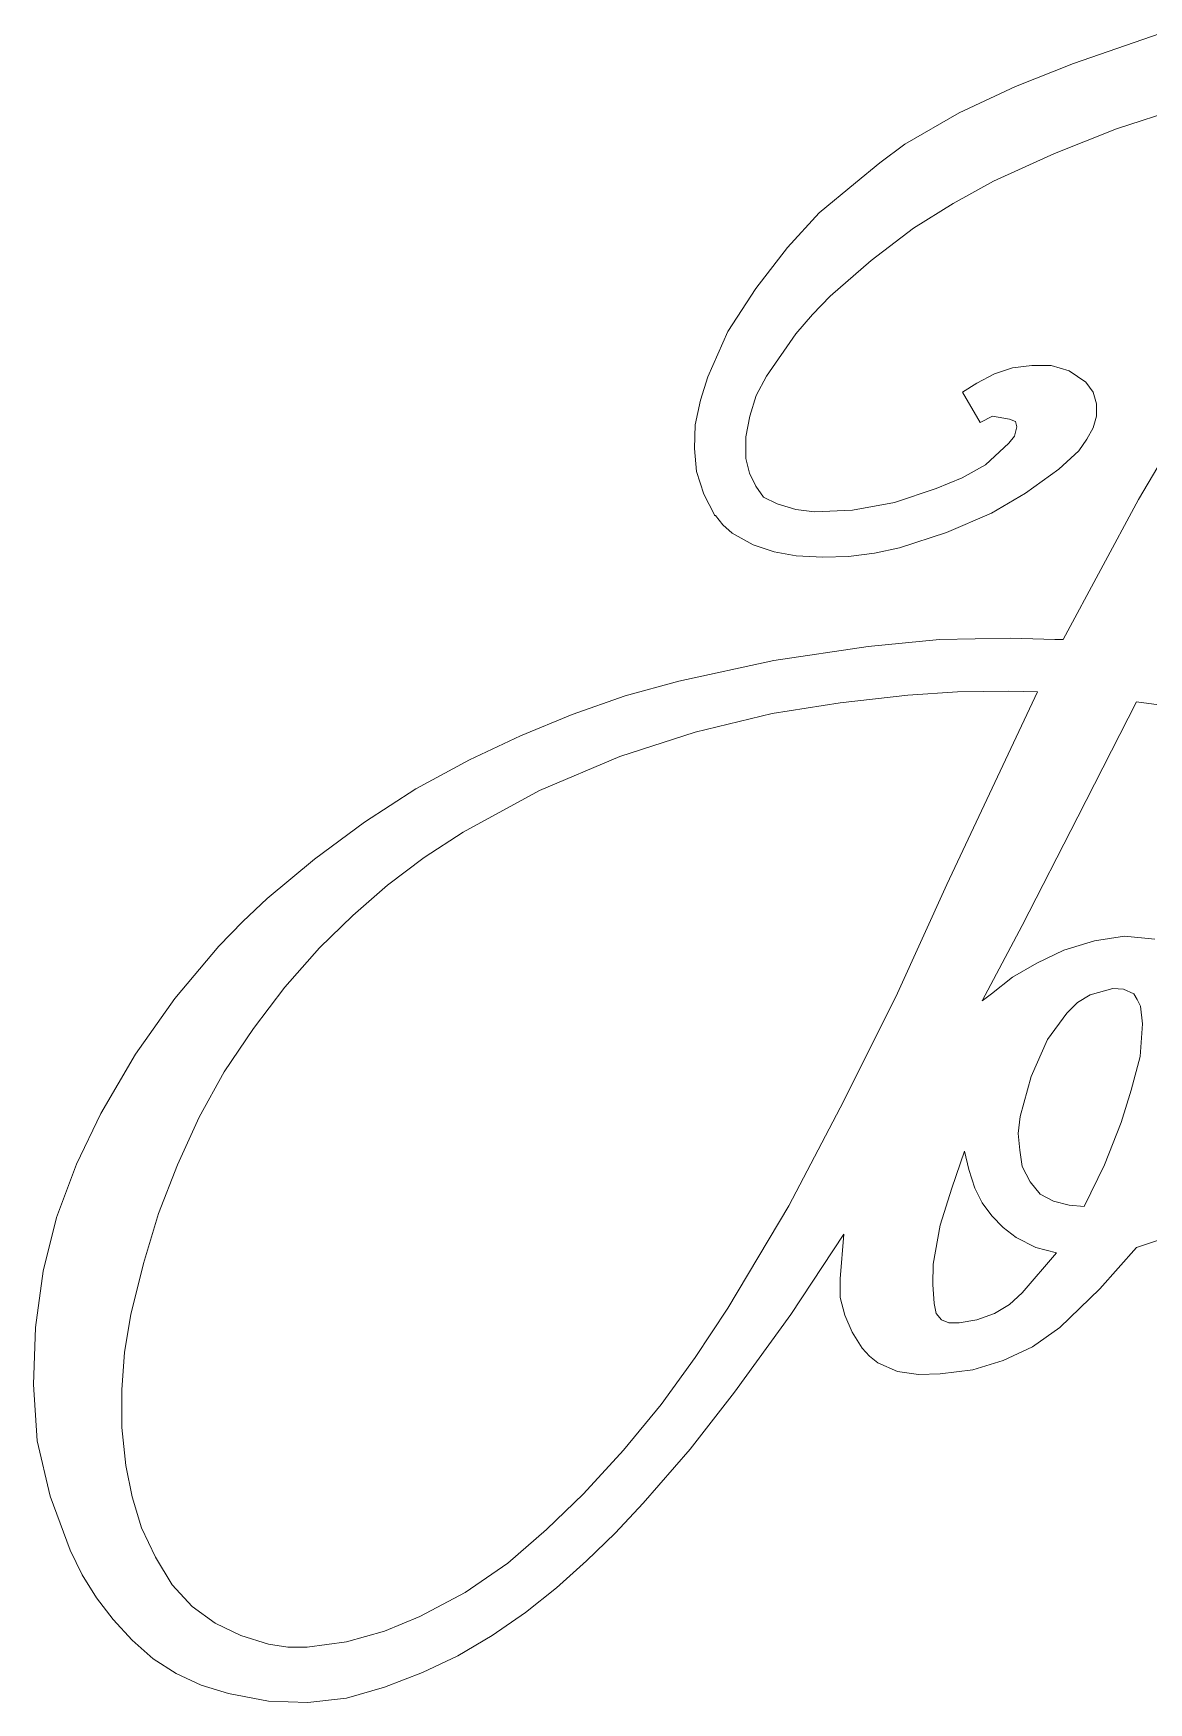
# Model space of a CAD drawing. Header units: inches. Extents: x -3.38 to 2.4, y -4.28 to 3.37.
# Drawn here: x -0.121 to 0.385, y -4.134 to -3.375 of the extents above; entities that cross this region are included whole.
import ezdxf

# ---------------------------------------------------------------- set-up
doc = ezdxf.new("R2010")
doc.units = ezdxf.units.IN
doc.header["$MEASUREMENT"] = 0
doc.layers.add('Katman 1', color=7, linetype='Continuous')

msp = doc.modelspace()

# ---------------------------------------------------------------- linework, layer by layer
at = {"layer": 'Katman 1', "color": 250, "lineweight": 9}
for points in [[(0.35123, -3.38904), (0.35123, -3.38904), (0.39056, -3.37542), (0.39056, -3.37542)], [(0.32478, -3.39953), (0.32478, -3.39953), (0.35123, -3.38904), (0.35123, -3.38904)], [(0.29922, -3.41146), (0.29922, -3.41146), (0.32478, -3.39953), (0.32478, -3.39953)], [(0.27456, -3.4258), (0.27456, -3.4258), (0.29922, -3.41146), (0.29922, -3.41146)], [(0.39968, -3.40935), (0.39968, -3.40935), (0.37078, -3.41878), (0.37078, -3.41878)], [(0.37078, -3.41878), (0.37078, -3.41878), (0.34256, -3.43), (0.34256, -3.43)], [(0.26322, -3.43418), (0.26322, -3.43418), (0.27456, -3.4258), (0.27456, -3.4258)], [(0.25211, -3.44326), (0.25211, -3.44326), (0.26322, -3.43418), (0.26322, -3.43418)], [(0.34256, -3.43), (0.34256, -3.43), (0.31478, -3.44258), (0.31478, -3.44258)], [(0.31478, -3.44258), (0.31478, -3.44258), (0.29656, -3.45273), (0.29656, -3.45273)], [(0.23567, -3.45693), (0.23567, -3.45693), (0.25211, -3.44326), (0.25211, -3.44326)], [(0.22122, -3.47271), (0.22122, -3.47271), (0.23567, -3.45693), (0.23567, -3.45693)], [(0.29656, -3.45273), (0.29656, -3.45273), (0.27856, -3.46395), (0.27856, -3.46395)], [(0.27856, -3.46395), (0.27856, -3.46395), (0.25922, -3.47865), (0.25922, -3.47865)], [(0.20678, -3.49125), (0.20678, -3.49125), (0.22122, -3.47271), (0.22122, -3.47271)], [(0.25922, -3.47865), (0.25922, -3.47865), (0.24056, -3.49476), (0.24056, -3.49476)], [(0.19411, -3.51085), (0.19411, -3.51085), (0.20678, -3.49125), (0.20678, -3.49125)], [(0.24056, -3.49476), (0.24056, -3.49476), (0.23256, -3.50314), (0.23256, -3.50314)], [(0.23256, -3.50314), (0.23256, -3.50314), (0.225, -3.51189), (0.225, -3.51189)], [(0.185, -3.53149), (0.185, -3.53149), (0.19411, -3.51085), (0.19411, -3.51085)], [(0.225, -3.51189), (0.225, -3.51189), (0.21167, -3.53114), (0.21167, -3.53114)], [(0.32345, -3.52729), (0.32345, -3.52729), (0.33234, -3.52624), (0.33234, -3.52624)], [(0.33234, -3.52624), (0.33234, -3.52624), (0.34101, -3.52624), (0.34101, -3.52624)], [(0.34101, -3.52624), (0.34101, -3.52624), (0.34923, -3.52869), (0.34923, -3.52869)], [(0.38078, -3.58712), (0.38078, -3.58712), (0.41745, -3.52518), (0.41745, -3.52518)], [(0.18166, -3.54198), (0.18166, -3.54198), (0.185, -3.53149), (0.185, -3.53149)], [(0.21167, -3.53114), (0.21167, -3.53114), (0.207, -3.53987), (0.207, -3.53987)], [(0.30723, -3.53427), (0.30723, -3.53427), (0.31523, -3.53009), (0.31523, -3.53009)], [(0.31523, -3.53009), (0.31523, -3.53009), (0.32345, -3.52729), (0.32345, -3.52729)], [(0.34923, -3.52869), (0.34923, -3.52869), (0.35679, -3.53392), (0.35679, -3.53392)], [(0.35679, -3.53392), (0.35679, -3.53392), (0.36012, -3.53847), (0.36012, -3.53847)], [(0.207, -3.53987), (0.207, -3.53987), (0.20411, -3.54934), (0.20411, -3.54934)], [(0.30078, -3.53847), (0.30078, -3.53847), (0.30723, -3.53427), (0.30723, -3.53427)], [(0.30878, -3.55214), (0.30878, -3.55214), (0.30078, -3.53847), (0.30078, -3.53847)], [(0.36012, -3.53847), (0.36012, -3.53847), (0.36167, -3.54374), (0.36167, -3.54374)], [(0.17922, -3.55319), (0.17922, -3.55319), (0.18166, -3.54198), (0.18166, -3.54198)], [(0.36167, -3.54374), (0.36167, -3.54374), (0.36167, -3.54934), (0.36167, -3.54934)], [(0.179, -3.56405), (0.179, -3.56405), (0.17922, -3.55319), (0.17922, -3.55319)], [(0.20411, -3.54934), (0.20411, -3.54934), (0.20233, -3.55878), (0.20233, -3.55878)], [(0.31434, -3.54934), (0.31434, -3.54934), (0.30878, -3.55214), (0.30878, -3.55214)], [(0.32211, -3.55074), (0.32211, -3.55074), (0.31434, -3.54934), (0.31434, -3.54934)], [(0.32478, -3.55178), (0.32478, -3.55178), (0.32211, -3.55074), (0.32211, -3.55074)], [(0.32434, -3.55843), (0.32434, -3.55843), (0.32545, -3.55422), (0.32545, -3.55422)], [(0.32545, -3.55422), (0.32545, -3.55422), (0.32478, -3.55178), (0.32478, -3.55178)], [(0.36012, -3.55461), (0.36012, -3.55461), (0.35723, -3.55983), (0.35723, -3.55983)], [(0.36167, -3.54934), (0.36167, -3.54934), (0.36012, -3.55461), (0.36012, -3.55461)], [(0.17989, -3.57452), (0.17989, -3.57452), (0.179, -3.56405), (0.179, -3.56405)], [(0.20233, -3.55878), (0.20233, -3.55878), (0.20233, -3.56856), (0.20233, -3.56856)], [(0.31123, -3.57136), (0.31123, -3.57136), (0.32189, -3.56158), (0.32189, -3.56158)], [(0.32189, -3.56158), (0.32189, -3.56158), (0.32434, -3.55843), (0.32434, -3.55843)], [(0.35723, -3.55983), (0.35723, -3.55983), (0.35367, -3.56509), (0.35367, -3.56509)], [(0.20233, -3.56856), (0.20233, -3.56856), (0.20389, -3.57523), (0.20389, -3.57523)], [(0.30056, -3.57731), (0.30056, -3.57731), (0.31123, -3.57136), (0.31123, -3.57136)], [(0.35367, -3.56509), (0.35367, -3.56509), (0.34456, -3.57347), (0.34456, -3.57347)], [(0.18322, -3.5847), (0.18322, -3.5847), (0.17989, -3.57452), (0.17989, -3.57452)], [(0.20389, -3.57523), (0.20389, -3.57523), (0.20678, -3.58119), (0.20678, -3.58119)], [(0.28878, -3.58223), (0.28878, -3.58223), (0.30056, -3.57731), (0.30056, -3.57731)], [(0.34456, -3.57347), (0.34456, -3.57347), (0.32945, -3.58434), (0.32945, -3.58434)], [(0.18811, -3.59414), (0.18811, -3.59414), (0.18322, -3.5847), (0.18322, -3.5847)], [(0.20678, -3.58119), (0.20678, -3.58119), (0.21033, -3.58609), (0.21033, -3.58609)], [(0.21033, -3.58609), (0.21033, -3.58609), (0.21656, -3.5892), (0.21656, -3.5892)], [(0.26989, -3.58852), (0.26989, -3.58852), (0.28878, -3.58223), (0.28878, -3.58223)], [(0.32945, -3.58434), (0.32945, -3.58434), (0.31389, -3.59343), (0.31389, -3.59343)], [(0.18811, -3.59448), (0.18811, -3.59448), (0.18811, -3.59414), (0.18811, -3.59414)], [(0.18855, -3.59448), (0.18855, -3.59448), (0.18811, -3.59448), (0.18811, -3.59448)], [(0.19189, -3.59868), (0.19189, -3.59868), (0.18855, -3.59448), (0.18855, -3.59448)], [(0.21656, -3.5892), (0.21656, -3.5892), (0.225, -3.59167), (0.225, -3.59167)], [(0.225, -3.59167), (0.225, -3.59167), (0.23344, -3.59274), (0.23344, -3.59274)], [(0.23344, -3.59274), (0.23344, -3.59274), (0.25078, -3.59205), (0.25078, -3.59205)], [(0.25078, -3.59205), (0.25078, -3.59205), (0.26989, -3.58852), (0.26989, -3.58852)], [(0.31389, -3.59343), (0.31389, -3.59343), (0.29345, -3.60216), (0.29345, -3.60216)], [(0.34656, -3.65083), (0.34656, -3.65083), (0.38078, -3.58712), (0.38078, -3.58712)], [(0.19611, -3.60252), (0.19611, -3.60252), (0.19189, -3.59868), (0.19189, -3.59868)], [(0.29345, -3.60216), (0.29345, -3.60216), (0.27211, -3.60919), (0.27211, -3.60919)], [(0.20567, -3.60779), (0.20567, -3.60779), (0.19611, -3.60252), (0.19611, -3.60252)], [(0.21522, -3.61092), (0.21522, -3.61092), (0.20567, -3.60779), (0.20567, -3.60779)], [(0.27211, -3.60919), (0.27211, -3.60919), (0.26078, -3.61163), (0.26078, -3.61163)], [(0.22522, -3.6127), (0.22522, -3.6127), (0.21522, -3.61092), (0.21522, -3.61092)], [(0.23722, -3.61337), (0.23722, -3.61337), (0.22522, -3.6127), (0.22522, -3.6127)], [(0.249, -3.61301), (0.249, -3.61301), (0.23722, -3.61337), (0.23722, -3.61337)], [(0.26078, -3.61163), (0.26078, -3.61163), (0.249, -3.61301), (0.249, -3.61301)], [(0.215, -3.66028), (0.215, -3.66028), (0.25789, -3.65396), (0.25789, -3.65396)], [(0.25789, -3.65396), (0.25789, -3.65396), (0.29033, -3.65083), (0.29033, -3.65083)], [(0.29033, -3.65083), (0.29033, -3.65083), (0.32278, -3.65014), (0.32278, -3.65014)], [(0.32278, -3.65014), (0.32278, -3.65014), (0.34278, -3.65083), (0.34278, -3.65083)], [(0.34278, -3.65083), (0.34278, -3.65083), (0.34656, -3.65083), (0.34656, -3.65083)], [(0.17189, -3.66972), (0.17189, -3.66972), (0.215, -3.66028), (0.215, -3.66028)], [(0.14744, -3.67637), (0.14744, -3.67637), (0.17189, -3.66972), (0.17189, -3.66972)], [(0.12344, -3.68479), (0.12344, -3.68479), (0.14744, -3.67637), (0.14744, -3.67637)], [(0.27589, -3.67601), (0.27589, -3.67601), (0.24522, -3.67952), (0.24522, -3.67952)], [(0.29856, -3.67463), (0.29856, -3.67463), (0.27589, -3.67601), (0.27589, -3.67601)], [(0.29367, -3.76213), (0.29367, -3.76213), (0.33479, -3.67463), (0.33479, -3.67463)], [(0.32189, -3.67428), (0.32189, -3.67428), (0.29856, -3.67463), (0.29856, -3.67463)], [(0.33479, -3.67463), (0.33479, -3.67463), (0.32189, -3.67428), (0.32189, -3.67428)], [(0.09988, -3.69457), (0.09988, -3.69457), (0.12344, -3.68479), (0.12344, -3.68479)], [(0.21433, -3.68444), (0.21433, -3.68444), (0.17922, -3.69281), (0.17922, -3.69281)], [(0.24522, -3.67952), (0.24522, -3.67952), (0.21433, -3.68444), (0.21433, -3.68444)], [(0.3799, -3.67917), (0.3799, -3.67917), (0.35323, -3.73133), (0.35323, -3.73133)], [(0.43301, -3.68619), (0.43301, -3.68619), (0.3799, -3.67917), (0.3799, -3.67917)], [(0.17922, -3.69281), (0.17922, -3.69281), (0.145, -3.70401), (0.145, -3.70401)], [(0.07677, -3.70541), (0.07677, -3.70541), (0.09988, -3.69457), (0.09988, -3.69457)], [(0.05232, -3.7187), (0.05232, -3.7187), (0.07677, -3.70541), (0.07677, -3.70541)], [(0.145, -3.70401), (0.145, -3.70401), (0.10855, -3.71941), (0.10855, -3.71941)], [(0.02899, -3.73377), (0.02899, -3.73377), (0.05232, -3.7187), (0.05232, -3.7187)], [(0.10855, -3.71941), (0.10855, -3.71941), (0.07388, -3.73833), (0.07388, -3.73833)], [(0.00632, -3.75057), (0.00632, -3.75057), (0.02899, -3.73377), (0.02899, -3.73377)], [(0.07388, -3.73833), (0.07388, -3.73833), (0.0561, -3.74986), (0.0561, -3.74986)], [(0.35323, -3.73133), (0.35323, -3.73133), (0.3279, -3.78066), (0.3279, -3.78066)], [(-0.01524, -3.76842), (-0.01524, -3.76842), (0.00632, -3.75057), (0.00632, -3.75057)], [(0.0561, -3.74986), (0.0561, -3.74986), (0.03943, -3.76246), (0.03943, -3.76246)], [(-0.02635, -3.77891), (-0.02635, -3.77891), (-0.01524, -3.76842), (-0.01524, -3.76842)], [(0.03943, -3.76246), (0.03943, -3.76246), (0.02365, -3.77613), (0.02365, -3.77613)], [(0.27122, -3.81144), (0.27122, -3.81144), (0.29367, -3.76213), (0.29367, -3.76213)], [(0.02365, -3.77613), (0.02365, -3.77613), (0.00854, -3.7908), (0.00854, -3.7908)], [(-0.03724, -3.79011), (-0.03724, -3.79011), (-0.02635, -3.77891), (-0.02635, -3.77891)], [(0.3279, -3.78066), (0.3279, -3.78066), (0.30967, -3.81497), (0.30967, -3.81497)], [(-0.05724, -3.81391), (-0.05724, -3.81391), (-0.03724, -3.79011), (-0.03724, -3.79011)], [(0.00854, -3.7908), (0.00854, -3.7908), (-0.00724, -3.80866), (-0.00724, -3.80866)], [(0.34678, -3.79186), (0.34678, -3.79186), (0.36079, -3.78766), (0.36079, -3.78766)], [(0.36079, -3.78766), (0.36079, -3.78766), (0.37434, -3.78557), (0.37434, -3.78557)], [(0.37434, -3.78557), (0.37434, -3.78557), (0.38812, -3.78697), (0.38812, -3.78697)], [(0.32345, -3.80413), (0.32345, -3.80413), (0.33456, -3.79782), (0.33456, -3.79782)], [(0.33456, -3.79782), (0.33456, -3.79782), (0.34678, -3.79186), (0.34678, -3.79186)], [(0.31389, -3.8118), (0.31389, -3.8118), (0.32345, -3.80413), (0.32345, -3.80413)], [(-0.07502, -3.83911), (-0.07502, -3.83911), (-0.05724, -3.81391), (-0.05724, -3.81391)], [(-0.00724, -3.80866), (-0.00724, -3.80866), (-0.02146, -3.82757), (-0.02146, -3.82757)], [(0.24678, -3.86044), (0.24678, -3.86044), (0.27122, -3.81144), (0.27122, -3.81144)], [(0.30967, -3.81497), (0.30967, -3.81497), (0.31389, -3.8118), (0.31389, -3.8118)], [(0.35878, -3.81215), (0.35878, -3.81215), (0.35301, -3.81567), (0.35301, -3.81567)], [(0.36901, -3.80935), (0.36901, -3.80935), (0.35878, -3.81215), (0.35878, -3.81215)], [(0.3739, -3.80971), (0.3739, -3.80971), (0.36901, -3.80935), (0.36901, -3.80935)], [(0.37856, -3.8118), (0.37856, -3.8118), (0.3739, -3.80971), (0.3739, -3.80971)], [(0.38012, -3.81429), (0.38012, -3.81429), (0.37856, -3.8118), (0.37856, -3.8118)], [(0.38167, -3.8174), (0.38167, -3.8174), (0.38012, -3.81429), (0.38012, -3.81429)], [(0.34811, -3.82055), (0.34811, -3.82055), (0.33945, -3.83244), (0.33945, -3.83244)], [(0.35301, -3.81567), (0.35301, -3.81567), (0.34811, -3.82055), (0.34811, -3.82055)], [(0.38256, -3.82546), (0.38256, -3.82546), (0.38167, -3.8174), (0.38167, -3.8174)], [(-0.02146, -3.82757), (-0.02146, -3.82757), (-0.03479, -3.84715), (-0.03479, -3.84715)], [(0.38145, -3.84017), (0.38145, -3.84017), (0.38256, -3.82546), (0.38256, -3.82546)], [(0.33945, -3.83244), (0.33945, -3.83244), (0.33189, -3.84927), (0.33189, -3.84927)], [(-0.0908, -3.86607), (-0.0908, -3.86607), (-0.07502, -3.83911), (-0.07502, -3.83911)], [(0.37745, -3.85556), (0.37745, -3.85556), (0.38145, -3.84017), (0.38145, -3.84017)], [(-0.03479, -3.84715), (-0.03479, -3.84715), (-0.04613, -3.86782), (-0.04613, -3.86782)], [(0.33189, -3.84927), (0.33189, -3.84927), (0.327, -3.86747), (0.327, -3.86747)], [(0.37279, -3.87027), (0.37279, -3.87027), (0.37745, -3.85556), (0.37745, -3.85556)], [(-0.10191, -3.88916), (-0.10191, -3.88916), (-0.0908, -3.86607), (-0.0908, -3.86607)], [(0.22189, -3.90804), (0.22189, -3.90804), (0.24678, -3.86044), (0.24678, -3.86044)], [(0.327, -3.86747), (0.327, -3.86747), (0.32611, -3.87515), (0.32611, -3.87515)], [(-0.04613, -3.86782), (-0.04613, -3.86782), (-0.05591, -3.88951), (-0.05591, -3.88951)], [(0.32611, -3.87515), (0.32611, -3.87515), (0.32678, -3.88284), (0.32678, -3.88284)], [(0.36523, -3.88951), (0.36523, -3.88951), (0.37279, -3.87027), (0.37279, -3.87027)], [(-0.11102, -3.91331), (-0.11102, -3.91331), (-0.10191, -3.88916), (-0.10191, -3.88916)], [(-0.05591, -3.88951), (-0.05591, -3.88951), (-0.06457, -3.91154), (-0.06457, -3.91154)], [(0.30167, -3.8832), (0.30167, -3.8832), (0.29589, -3.9), (0.29589, -3.9)], [(0.30367, -3.8916), (0.30367, -3.8916), (0.30167, -3.8832), (0.30167, -3.8832)], [(0.32678, -3.88284), (0.32678, -3.88284), (0.3279, -3.89022), (0.3279, -3.89022)], [(0.3279, -3.89022), (0.3279, -3.89022), (0.33145, -3.8972), (0.33145, -3.8972)], [(0.35612, -3.90843), (0.35612, -3.90843), (0.36523, -3.88951), (0.36523, -3.88951)], [(0.30634, -3.9), (0.30634, -3.9), (0.30367, -3.8916), (0.30367, -3.8916)], [(0.33145, -3.8972), (0.33145, -3.8972), (0.33612, -3.9028), (0.33612, -3.9028)], [(0.29589, -3.9), (0.29589, -3.9), (0.29056, -3.9168), (0.29056, -3.9168)], [(0.30967, -3.90667), (0.30967, -3.90667), (0.30634, -3.9), (0.30634, -3.9)], [(0.33612, -3.9028), (0.33612, -3.9028), (0.34212, -3.90596), (0.34212, -3.90596)], [(-0.06457, -3.91154), (-0.06457, -3.91154), (-0.07146, -3.93431), (-0.07146, -3.93431)], [(0.19411, -3.95458), (0.19411, -3.95458), (0.22189, -3.90804), (0.22189, -3.90804)], [(0.31412, -3.9126), (0.31412, -3.9126), (0.30967, -3.90667), (0.30967, -3.90667)], [(0.31922, -3.91787), (0.31922, -3.91787), (0.31412, -3.9126), (0.31412, -3.9126)], [(0.34212, -3.90596), (0.34212, -3.90596), (0.34923, -3.90771), (0.34923, -3.90771)], [(0.34923, -3.90771), (0.34923, -3.90771), (0.35612, -3.90843), (0.35612, -3.90843)], [(-0.11702, -3.93781), (-0.11702, -3.93781), (-0.11102, -3.91331), (-0.11102, -3.91331)], [(0.29056, -3.9168), (0.29056, -3.9168), (0.28745, -3.93465), (0.28745, -3.93465)], [(0.32522, -3.9224), (0.32522, -3.9224), (0.31922, -3.91787), (0.31922, -3.91787)], [(0.24678, -3.921), (0.24678, -3.921), (0.22278, -3.95741), (0.22278, -3.95741)], [(0.24522, -3.94129), (0.24522, -3.94129), (0.24678, -3.921), (0.24678, -3.921)], [(0.33412, -3.92696), (0.33412, -3.92696), (0.32522, -3.9224), (0.32522, -3.9224)], [(0.34345, -3.92938), (0.34345, -3.92938), (0.33412, -3.92696), (0.33412, -3.92696)], [(0.3799, -3.92696), (0.3799, -3.92696), (0.36323, -3.94585), (0.36323, -3.94585)], [(0.39168, -3.92311), (0.39168, -3.92311), (0.3799, -3.92696), (0.3799, -3.92696)], [(-0.07146, -3.93431), (-0.07146, -3.93431), (-0.07724, -3.95741), (-0.07724, -3.95741)], [(0.28745, -3.93465), (0.28745, -3.93465), (0.28722, -3.94376), (0.28722, -3.94376)], [(0.3279, -3.9476), (0.3279, -3.9476), (0.34345, -3.92938), (0.34345, -3.92938)], [(-0.12057, -3.96334), (-0.12057, -3.96334), (-0.11702, -3.93781), (-0.11702, -3.93781)], [(0.24522, -3.94969), (0.24522, -3.94969), (0.24522, -3.94129), (0.24522, -3.94129)], [(0.24722, -3.95776), (0.24722, -3.95776), (0.24522, -3.94969), (0.24522, -3.94969)], [(0.28722, -3.94376), (0.28722, -3.94376), (0.28789, -3.9525), (0.28789, -3.9525)], [(0.32211, -3.95285), (0.32211, -3.95285), (0.3279, -3.9476), (0.3279, -3.9476)], [(0.36323, -3.94585), (0.36323, -3.94585), (0.345, -3.96334), (0.345, -3.96334)], [(-0.07724, -3.95741), (-0.07724, -3.95741), (-0.08013, -3.97456), (-0.08013, -3.97456)], [(0.17922, -3.977), (0.17922, -3.977), (0.19411, -3.95458), (0.19411, -3.95458)], [(0.22278, -3.95741), (0.22278, -3.95741), (0.19722, -3.99274), (0.19722, -3.99274)], [(0.25056, -3.96545), (0.25056, -3.96545), (0.24722, -3.95776), (0.24722, -3.95776)], [(0.28789, -3.9525), (0.28789, -3.9525), (0.28878, -3.95705), (0.28878, -3.95705)], [(0.28878, -3.95705), (0.28878, -3.95705), (0.29122, -3.95985), (0.29122, -3.95985)], [(0.30723, -3.95985), (0.30723, -3.95985), (0.31523, -3.95705), (0.31523, -3.95705)], [(0.31523, -3.95705), (0.31523, -3.95705), (0.32211, -3.95285), (0.32211, -3.95285)], [(-0.12146, -3.98925), (-0.12146, -3.98925), (-0.12057, -3.96334), (-0.12057, -3.96334)], [(0.25522, -3.9728), (0.25522, -3.9728), (0.25056, -3.96545), (0.25056, -3.96545)], [(0.29122, -3.95985), (0.29122, -3.95985), (0.29456, -3.96125), (0.29456, -3.96125)], [(0.29456, -3.96125), (0.29456, -3.96125), (0.29922, -3.96125), (0.29922, -3.96125)], [(0.29922, -3.96125), (0.29922, -3.96125), (0.30723, -3.95985), (0.30723, -3.95985)], [(0.345, -3.96334), (0.345, -3.96334), (0.33256, -3.97209), (0.33256, -3.97209)], [(0.25856, -3.9763), (0.25856, -3.9763), (0.25522, -3.9728), (0.25522, -3.9728)], [(0.33256, -3.97209), (0.33256, -3.97209), (0.31922, -3.97838), (0.31922, -3.97838)], [(-0.08013, -3.97456), (-0.08013, -3.97456), (-0.08124, -3.99172), (-0.08124, -3.99172)], [(0.16389, -3.99836), (0.16389, -3.99836), (0.17922, -3.977), (0.17922, -3.977)], [(0.26233, -3.97945), (0.26233, -3.97945), (0.25856, -3.9763), (0.25856, -3.9763)], [(0.27122, -3.98331), (0.27122, -3.98331), (0.26233, -3.97945), (0.26233, -3.97945)], [(0.31922, -3.97838), (0.31922, -3.97838), (0.30545, -3.98261), (0.30545, -3.98261)], [(0.28078, -3.98469), (0.28078, -3.98469), (0.27122, -3.98331), (0.27122, -3.98331)], [(0.29056, -3.98436), (0.29056, -3.98436), (0.28078, -3.98469), (0.28078, -3.98469)], [(0.30545, -3.98261), (0.30545, -3.98261), (0.29056, -3.98436), (0.29056, -3.98436)], [(-0.11969, -4.01481), (-0.11969, -4.01481), (-0.12146, -3.98925), (-0.12146, -3.98925)], [(-0.08124, -3.99172), (-0.08124, -3.99172), (-0.08124, -4.00885), (-0.08124, -4.00885)], [(0.19722, -3.99274), (0.19722, -3.99274), (0.177, -4.01863), (0.177, -4.01863)], [(0.14677, -4.01901), (0.14677, -4.01901), (0.16389, -3.99836), (0.16389, -3.99836)], [(-0.08124, -4.00885), (-0.08124, -4.00885), (-0.07946, -4.02601), (-0.07946, -4.02601)], [(-0.11391, -4.04001), (-0.11391, -4.04001), (-0.11969, -4.01481), (-0.11969, -4.01481)], [(0.12855, -4.03894), (0.12855, -4.03894), (0.14677, -4.01901), (0.14677, -4.01901)], [(0.177, -4.01863), (0.177, -4.01863), (0.15566, -4.04314), (0.15566, -4.04314)], [(-0.07946, -4.02601), (-0.07946, -4.02601), (-0.07657, -4.04034), (-0.07657, -4.04034)], [(-0.1048, -4.0645), (-0.1048, -4.0645), (-0.11391, -4.04001), (-0.11391, -4.04001)], [(-0.07657, -4.04034), (-0.07657, -4.04034), (-0.07235, -4.05435), (-0.07235, -4.05435)], [(0.11166, -4.05506), (0.11166, -4.05506), (0.12855, -4.03894), (0.12855, -4.03894)], [(0.15566, -4.04314), (0.15566, -4.04314), (0.14299, -4.05679), (0.14299, -4.05679)], [(-0.07235, -4.05435), (-0.07235, -4.05435), (-0.06591, -4.06763), (-0.06591, -4.06763)], [(0.0941, -4.07043), (0.0941, -4.07043), (0.11166, -4.05506), (0.11166, -4.05506)], [(0.14299, -4.05679), (0.14299, -4.05679), (0.12988, -4.06939), (0.12988, -4.06939)], [(-0.09924, -4.0757), (-0.09924, -4.0757), (-0.1048, -4.0645), (-0.1048, -4.0645)], [(-0.06591, -4.06763), (-0.06591, -4.06763), (-0.05835, -4.08026), (-0.05835, -4.08026)], [(0.07477, -4.08375), (0.07477, -4.08375), (0.0941, -4.07043), (0.0941, -4.07043)], [(0.12988, -4.06939), (0.12988, -4.06939), (0.11633, -4.08163), (0.11633, -4.08163)], [(-0.0928, -4.08617), (-0.0928, -4.08617), (-0.09924, -4.0757), (-0.09924, -4.0757)], [(-0.08524, -4.09599), (-0.08524, -4.09599), (-0.0928, -4.08617), (-0.0928, -4.08617)], [(-0.05835, -4.08026), (-0.05835, -4.08026), (-0.04924, -4.09006), (-0.04924, -4.09006)], [(0.0541, -4.09459), (0.0541, -4.09459), (0.07477, -4.08375), (0.07477, -4.08375)], [(0.11633, -4.08163), (0.11633, -4.08163), (0.10211, -4.09283), (0.10211, -4.09283)], [(-0.04924, -4.09006), (-0.04924, -4.09006), (-0.03879, -4.09772), (-0.03879, -4.09772)], [(0.0381, -4.10126), (0.0381, -4.10126), (0.0541, -4.09459), (0.0541, -4.09459)], [(0.10211, -4.09283), (0.10211, -4.09283), (0.08699, -4.10335), (0.08699, -4.10335)], [(-0.07657, -4.10543), (-0.07657, -4.10543), (-0.08524, -4.09599), (-0.08524, -4.09599)], [(-0.03879, -4.09772), (-0.03879, -4.09772), (-0.02724, -4.10335), (-0.02724, -4.10335)], [(0.02077, -4.10615), (0.02077, -4.10615), (0.0381, -4.10126), (0.0381, -4.10126)], [(-0.06702, -4.11386), (-0.06702, -4.11386), (-0.07657, -4.10543), (-0.07657, -4.10543)], [(-0.02724, -4.10335), (-0.02724, -4.10335), (-0.01457, -4.10719), (-0.01457, -4.10719)], [(-0.01457, -4.10719), (-0.01457, -4.10719), (-0.0059, -4.10859), (-0.0059, -4.10859)], [(-0.0059, -4.10859), (-0.0059, -4.10859), (0.00298, -4.10859), (0.00298, -4.10859)], [(0.00298, -4.10859), (0.00298, -4.10859), (0.02077, -4.10615), (0.02077, -4.10615)], [(0.08699, -4.10335), (0.08699, -4.10335), (0.07143, -4.11246), (0.07143, -4.11246)], [(-0.05657, -4.12048), (-0.05657, -4.12048), (-0.06702, -4.11386), (-0.06702, -4.11386)], [(0.07143, -4.11246), (0.07143, -4.11246), (0.05543, -4.12015), (0.05543, -4.12015)], [(-0.04524, -4.12577), (-0.04524, -4.12577), (-0.05657, -4.12048), (-0.05657, -4.12048)], [(0.05543, -4.12015), (0.05543, -4.12015), (0.0381, -4.12679), (0.0381, -4.12679)], [(-0.0328, -4.12959), (-0.0328, -4.12959), (-0.04524, -4.12577), (-0.04524, -4.12577)], [(-0.01457, -4.13308), (-0.01457, -4.13308), (-0.0328, -4.12959), (-0.0328, -4.12959)], [(0.02077, -4.13168), (0.02077, -4.13168), (0.00321, -4.13377), (0.00321, -4.13377)], [(0.0381, -4.12679), (0.0381, -4.12679), (0.02077, -4.13168), (0.02077, -4.13168)], [(0.00321, -4.13377), (0.00321, -4.13377), (-0.01457, -4.13308), (-0.01457, -4.13308)]]:
    msp.add_open_spline(points, degree=3, dxfattribs=at)

doc.saveas('drawing.dxf')
